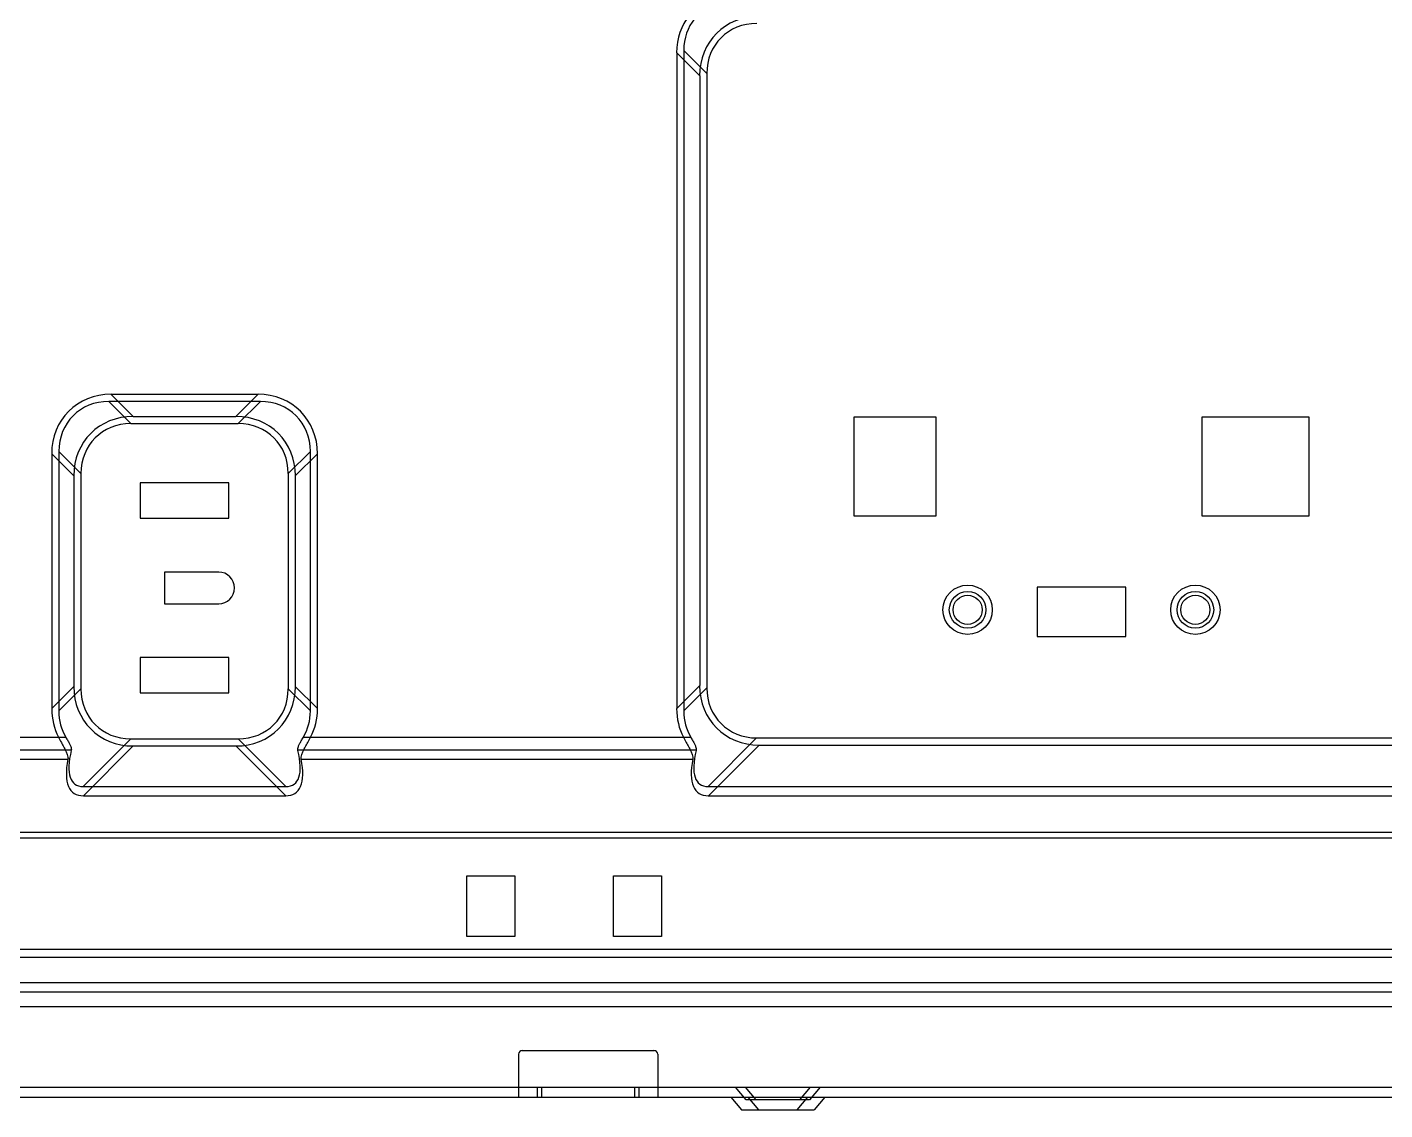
# Model space of a CAD drawing. Header units: inches. Extents: x 67335 to 69337, y -6743 to -3973.
# Drawn here: x 67684.2 to 67791.5, y -5474.6 to -5389 of the extents above; entities that cross this region are included whole.
import ezdxf

# ---------------------------------------------------------------- set-up
doc = ezdxf.new("R2010")
doc.units = ezdxf.units.IN
doc.header["$LTSCALE"] = 2.574606
doc.header["$MEASUREMENT"] = 0
doc.layers.get('0').update_dxf_attribs({"linetype": 'CONTINUOUS'})

msp = doc.modelspace()

# ---------------------------------------------------------------- linework, layer by layer
at = {"linetype": 'Continuous'}
for p, q in [((67736.1, -5390.81), (67737.92, -5392.63)), ((67736.1, -5390.81), (67736.1, -5443.03)), ((67737.36, -5392.82), (67735.54, -5391)), ((67735.54, -5391), (67735.54, -5442.84)), ((67737.36, -5392.82), (67737.36, -5441.02)), ((67737.92, -5392.63), (67737.92, -5441.21)), ((67692.39, -5420.31), (67690.64, -5418.56)), ((67702.63, -5418.56), (67690.64, -5418.56)), ((67690.83, -5418), (67692.58, -5419.75)), ((67702.44, -5418), (67690.83, -5418)), ((67700.69, -5419.75), (67702.44, -5418)), ((67702.63, -5418.56), (67700.88, -5420.31)), ((67692.58, -5419.75), (67700.69, -5419.75)), ((67749.54, -5419.8), (67749.54, -5427.6)), ((67756.04, -5419.8), (67749.54, -5419.8)), ((67756.04, -5427.6), (67756.04, -5419.8)), ((67777.04, -5419.8), (67777.04, -5427.6)), ((67785.54, -5419.8), (67777.04, -5419.8)), ((67785.54, -5427.6), (67785.54, -5419.8)), ((67692.39, -5420.31), (67700.88, -5420.31)), ((67687.88, -5424.45), (67686.14, -5422.7)), ((67686.14, -5422.7), (67686.14, -5442.84)), ((67686.7, -5422.51), (67688.44, -5424.25)), ((67686.7, -5422.51), (67686.7, -5443.03)), ((67704.83, -5424.25), (67706.58, -5422.51)), ((67707.14, -5422.7), (67705.39, -5424.45)), ((67706.58, -5443.03), (67706.58, -5422.51)), ((67707.14, -5442.84), (67707.14, -5422.7)), ((67687.88, -5424.45), (67687.88, -5441.09)), ((67688.44, -5424.25), (67688.44, -5441.29)), ((67693.14, -5425), (67693.14, -5427.8)), ((67700.14, -5425), (67693.14, -5425)), ((67700.14, -5427.8), (67700.14, -5425)), ((67704.83, -5424.25), (67704.83, -5441.29)), ((67705.39, -5424.45), (67705.39, -5441.09)), ((67693.14, -5427.8), (67700.14, -5427.8)), ((67749.54, -5427.6), (67756.04, -5427.6)), ((67777.04, -5427.6), (67785.54, -5427.6)), ((67695.04, -5432.05), (67695.04, -5434.55)), ((67699.34, -5432.05), (67695.04, -5432.05)), ((67764.04, -5433.25), (67764.04, -5437.15)), ((67771.04, -5433.25), (67764.04, -5433.25)), ((67771.04, -5437.15), (67771.04, -5433.25)), ((67695.04, -5434.55), (67699.34, -5434.55)), ((67764.04, -5437.15), (67771.04, -5437.15)), ((67693.14, -5438.8), (67693.14, -5441.6)), ((67700.14, -5438.8), (67693.14, -5438.8)), ((67700.14, -5441.6), (67700.14, -5438.8)), ((67686.14, -5442.84), (67687.88, -5441.09)), ((67688.44, -5441.29), (67686.7, -5443.03)), ((67706.58, -5443.03), (67704.83, -5441.29)), ((67705.39, -5441.09), (67707.14, -5442.84)), ((67735.54, -5442.84), (67737.36, -5441.02)), ((67737.92, -5441.21), (67736.1, -5443.03)), ((67693.14, -5441.6), (67700.14, -5441.6)), ((67661.13, -5445.1), (67687.25, -5445.1)), ((67688.62, -5449), (67692.39, -5445.23)), ((67692.39, -5445.23), (67700.88, -5445.23)), ((67700.88, -5445.23), (67704.65, -5449)), ((67706.03, -5445.1), (67736.65, -5445.1)), ((67738.02, -5449), (67741.86, -5445.16)), ((67741.86, -5445.16), (67855.71, -5445.16)), ((67687.68, -5446.14), (67660.69, -5446.14)), ((67692.58, -5445.79), (67688.65, -5449.73)), ((67692.58, -5445.79), (67700.69, -5445.79)), ((67704.63, -5449.73), (67700.69, -5445.79)), ((67737.08, -5446.14), (67705.59, -5446.14)), ((67742.05, -5445.72), (67738.05, -5449.73)), ((67742.05, -5445.72), (67855.52, -5445.72)), ((67660.96, -5446.83), (67687.42, -5446.83)), ((67660.96, -5446.83), (67687.42, -5446.83)), ((67705.86, -5446.83), (67736.82, -5446.83)), ((67705.86, -5446.83), (67736.82, -5446.83)), ((67688.62, -5449), (67704.65, -5449)), ((67688.62, -5449), (67704.65, -5449)), ((67688.65, -5449.73), (67704.63, -5449.73)), ((67688.65, -5449.73), (67704.63, -5449.73)), ((67738.02, -5449), (67859.55, -5449)), ((67738.02, -5449), (67859.55, -5449)), ((67738.05, -5449.73), (67859.53, -5449.73)), ((67738.05, -5449.73), (67859.53, -5449.73)), ((67624, -5453.07), (69017.07, -5453.07)), ((67624, -5453.07), (69017.07, -5453.07)), ((67624.14, -5452.61), (69016.93, -5452.61)), ((67624.14, -5452.61), (69016.93, -5452.61)), ((67718.94, -5460.86), (67718.94, -5456.06)), ((67718.94, -5456.06), (67722.74, -5456.06)), ((67722.74, -5456.06), (67722.74, -5460.86)), ((67730.54, -5460.86), (67730.54, -5456.06)), ((67730.54, -5456.06), (67734.34, -5456.06)), ((67734.34, -5456.06), (67734.34, -5460.86)), ((67722.74, -5460.86), (67718.94, -5460.86)), ((67734.34, -5460.86), (67730.54, -5460.86)), ((67609.86, -5462.49), (68280.04, -5462.49)), ((69020.61, -5461.88), (67620.46, -5461.88)), ((69020.61, -5461.88), (67620.46, -5461.88)), ((67613.54, -5464.48), (69027.54, -5464.48)), ((69027.54, -5465.26), (67613.54, -5465.26)), ((69027.54, -5466.42), (67613.54, -5466.42)), ((67723.04, -5470.16), (67723.04, -5473.56)), ((67723.29, -5469.86), (67733.78, -5469.86)), ((67734.04, -5470.16), (67734.04, -5473.56)), ((67607.64, -5472.76), (69033.44, -5472.76)), ((67612.14, -5473.56), (69028.94, -5473.56)), ((67724.54, -5473.56), (67724.54, -5472.76)), ((67724.84, -5472.76), (67724.84, -5473.56)), ((67732.24, -5473.56), (67732.24, -5472.76)), ((67732.54, -5472.76), (67732.54, -5473.56)), ((67739.82, -5473.56), (67740.66, -5474.56)), ((67741.04, -5473.76), (67740.2, -5472.76)), ((67740.96, -5472.76), (67741.8, -5473.76)), ((67742.04, -5474.56), (67741.2, -5473.56)), ((67745.87, -5473.56), (67745.03, -5474.56)), ((67745.27, -5473.76), (67746.11, -5472.76)), ((67746.88, -5472.76), (67746.04, -5473.76)), ((67747.25, -5473.56), (67746.41, -5474.56)), ((67740.66, -5474.56), (67746.41, -5474.56)), ((67746.04, -5473.76), (67741.04, -5473.76))]:
    msp.add_line(p, q, dxfattribs=at)
for centre, radius in [((67758.54, -5435.03), 1.95), ((67758.54, -5435.03), 1.45), ((67758.54, -5435.03), 1.15), ((67776.54, -5435.03), 1.95), ((67776.54, -5435.03), 1.45), ((67776.54, -5435.03), 1.15)]:
    msp.add_circle(centre, radius, dxfattribs=at)
for centre, radius, start, end in [((67699.34, -5433.3), 1.25, 270, 90), ((67723.34, -5470.16), 0.3, 90, 180), ((67733.74, -5470.16), 0.3, 0, 90)]:
    msp.add_arc(centre, radius, start, end, dxfattribs=at)
for centre, major_axis, ratio, start_param, end_param in [((67740.86, -5391.62), (3.98, -3.98), 0.889126, 2.62358, 3.868368), ((67740.57, -5391.33), (-3.34, 3.34), 0.889126, -0.522384, 0.726775), ((67742.68, -5393.44), (3.98, -3.98), 0.889126, 2.414818, 3.868368), ((67742.39, -5393.15), (3.34, -3.34), 0.889126, 2.414818, 3.868368), ((67691.46, -5423.32), (-3.98, 3.98), 0.889126, -0.726775, 0.726775), ((67691.17, -5423.03), (3.34, -3.34), 0.889126, 2.414818, 3.868368), ((67701.82, -5423.32), (3.98, 3.98), 0.889126, -0.726775, 0.726775), ((67702.11, -5423.03), (3.34, 3.34), 0.889126, -0.726775, 0.726775), ((67693.2, -5425.07), (3.98, -3.98), 0.889126, 2.414818, 3.868368), ((67700.07, -5425.07), (3.98, 3.98), 0.889126, -0.726775, 0.726775), ((67692.91, -5424.78), (3.34, -3.34), 0.889126, 2.414818, 3.868368), ((67700.36, -5424.78), (-3.34, -3.34), 0.889126, 2.414818, 3.868368), ((67693.2, -5440.47), (3.98, 3.98), 0.889126, -3.868368, -2.414818), ((67692.91, -5440.76), (3.34, 3.34), 0.889126, 2.414818, 3.868368), ((67700.07, -5440.47), (3.98, -3.98), 0.889126, -0.726775, 0.726775), ((67700.36, -5440.76), (3.34, -3.34), 0.889126, -0.726775, 0.726775), ((67742.68, -5440.4), (3.98, 3.98), 0.889126, -3.868368, -2.414818), ((67742.39, -5440.69), (3.34, 3.34), 0.889126, 2.414818, 3.868368), ((67691.46, -5442.22), (3.98, 3.98), 0.889126, -3.868368, -3.413104), ((67691.17, -5442.51), (3.34, 3.34), 0.889126, -3.868368, -3.367147), ((67702.11, -5442.51), (-3.34, 3.34), 0.889126, -2.916038, -2.414818), ((67701.82, -5442.22), (3.98, -3.98), 0.889126, 0.271511, 0.726775), ((67740.86, -5442.22), (3.98, 3.98), 0.889126, -3.868368, -3.413104), ((67740.57, -5442.51), (3.34, 3.34), 0.889126, -3.868368, -3.367147), ((67696.77, -5436.91), (8.81, 11.9), 0.244923, -3.664425, -2.962251), ((67696.5, -5436.91), (-8.81, 11.9), 0.244923, -3.320934, -2.61876), ((67746.17, -5436.91), (8.81, 11.9), 0.244923, -3.664425, -2.962251), ((67698.34, -5435.33), (10.49, 14.17), 0.244923, -3.607652, -2.962251), ((67698.34, -5435.33), (10.49, 14.17), 0.244923, -3.607652, -2.962251), ((67694.93, -5435.33), (-10.49, 14.17), 0.244923, -3.320934, -2.675533), ((67694.93, -5435.33), (-10.49, 14.17), 0.244923, -3.320934, -2.675533), ((67747.74, -5435.33), (10.49, 14.17), 0.244923, -3.607652, -2.962251), ((67747.74, -5435.33), (10.49, 14.17), 0.244923, -3.607652, -2.962251)]:
    msp.add_ellipse(centre, major_axis=major_axis, ratio=ratio, start_param=start_param, end_param=end_param, dxfattribs=at)
for points, knots in [([(67686.68, -5445.1), (67686.75, -5445.24), (67686.89, -5445.5), (67687.08, -5445.86), (67687.24, -5446.17), (67687.36, -5446.44), (67687.42, -5446.65), (67687.43, -5446.78), (67687.42, -5446.83)], [0, 0, 0, 0, 0.24381, 0.461882, 0.648908, 0.800885, 0.917283, 1, 1, 1, 1]), ([(67687.25, -5445.1), (67687.3, -5445.2), (67687.41, -5445.37), (67687.54, -5445.62), (67687.65, -5445.86), (67687.7, -5446.04), (67687.68, -5446.14)], [0, 0, 0, 0, 0.292751, 0.54004, 0.740435, 1, 1, 1, 1]), ([(67705.59, -5446.14), (67705.57, -5446.04), (67705.62, -5445.86), (67705.73, -5445.62), (67705.87, -5445.37), (67705.97, -5445.2), (67706.03, -5445.1)], [0, 0, 0, 0, 0.259534, 0.459939, 0.707263, 1, 1, 1, 1]), ([(67705.86, -5446.83), (67705.85, -5446.78), (67705.85, -5446.65), (67705.91, -5446.44), (67706.03, -5446.17), (67706.19, -5445.86), (67706.39, -5445.5), (67706.52, -5445.24), (67706.59, -5445.1)], [0, 0, 0, 0, 0.082647, 0.199054, 0.350971, 0.53803, 0.75609, 1, 1, 1, 1]), ([(67736.08, -5445.1), (67736.15, -5445.24), (67736.29, -5445.5), (67736.48, -5445.86), (67736.64, -5446.17), (67736.76, -5446.44), (67736.82, -5446.65), (67736.83, -5446.78), (67736.82, -5446.83)], [0, 0, 0, 0, 0.24381, 0.461882, 0.648908, 0.800885, 0.917283, 1, 1, 1, 1]), ([(67736.65, -5445.1), (67736.7, -5445.2), (67736.81, -5445.37), (67736.94, -5445.62), (67737.05, -5445.86), (67737.1, -5446.04), (67737.08, -5446.14)], [0, 0, 0, 0, 0.292751, 0.54004, 0.740435, 1, 1, 1, 1])]:
    msp.add_open_spline(points, degree=3, knots=knots, dxfattribs=at)

doc.saveas('drawing.dxf')
